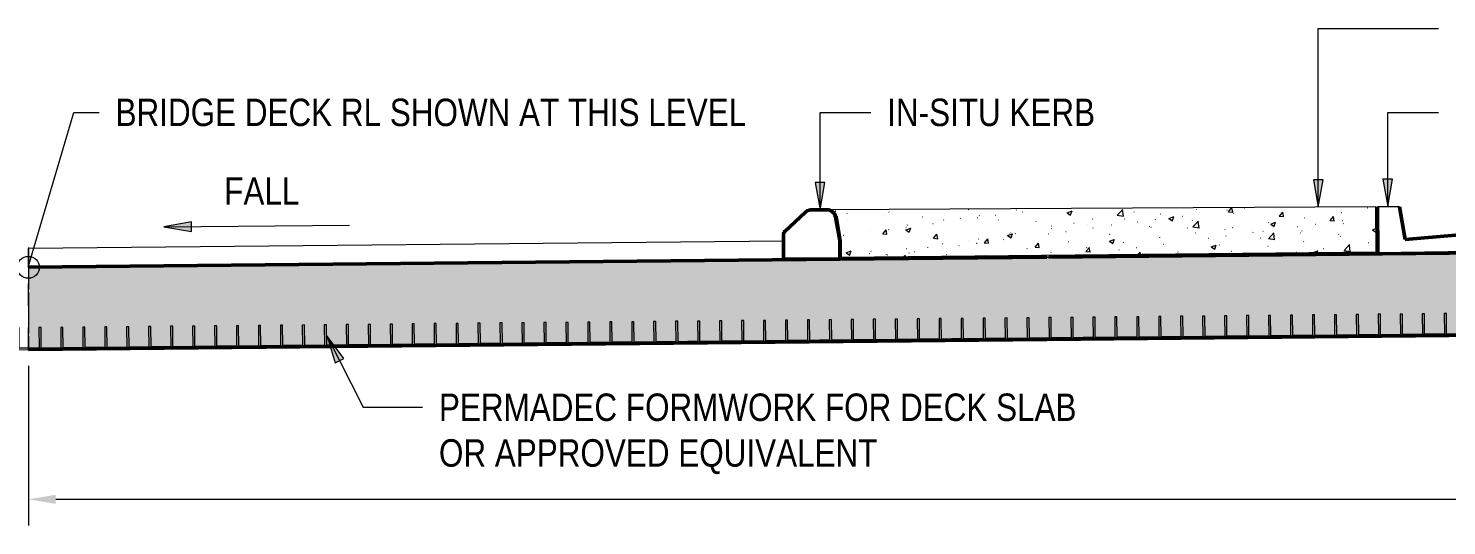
# Model space of a CAD drawing. Header units: metres. Extents: x 564 to 663, y 0 to 1694.
# Drawn here: x 625.22 to 631.68, y 18.18 to 20.44 of the extents above; entities that cross this region are included whole.
import ezdxf

# ---------------------------------------------------------------- set-up
doc = ezdxf.new("R2010")
doc.units = ezdxf.units.M
doc.linetypes.add('JacobsDash', pattern=[0.0045, 0.003, -0.0015])
doc.layers.get('Defpoints').update_dxf_attribs({"color": 41})
for name, color, linetype, lineweight in [('D-BDGE', 7, 'Continuous', 13), ('D-BDGE-FLOOR', 7, 'Continuous', 50), ('D-BDGE-FLOOR-HID', 7, 'JacobsDash', 18), ('D-BDGE-FLOOR-PAT', 7, 'Continuous', 50), ('D-BDGE-FRAMING', 7, 'Continuous', 50), ('D-BDGE-LINE', 7, 'Continuous', 9), ('D-ENHA-TEXT', 7, 'Continuous', 9), ('D-ENHA-TEXT-DIMS', 7, 'Continuous', 9)]:
    doc.layers.add(name, color=color, linetype=linetype, lineweight=lineweight)
doc.styles.add('Arial Narrow_4', font='ARIALN.TTF', dxfattribs={"height": 0.125})
doc.dimstyles.new('Dimension_Standard_O__mm__2', dxfattribs={"dimscale": 0.3048, "dimtxt": 0.127929, "dimasz": 0.410105, "dimexe": 0.393701, "dimexo": 0.246063, "dimgap": 0.246063, "dimtad": 1, "dimdec": 0, "dimlfac": 1000, "dimzin": 0, "dimdsep": 46, "dimtxsty": 'Arial Narrow_4', "dimsah": 1, "dimcen": 0.09, "dimaunit": 1, "dimadec": 4, "dimazin": 0, "dimtfac": 1, "dimtdec": 4, "dimtix": 1, "dimtmove": 0, "dimatfit": 3, "dimfxl": 1, "dimtvp": 1, "dimtfill": 1, "dimtolj": 1, "dimtzin": 0, "dimlwd": 18, "dimlwe": 18, "dimarcsym": 2})

# ---------------------------------------------------------------- blocks, each defined once
blk = doc.blocks.new('07_STR_DPS_PermadecPanel - 07_STR_DPS_PermadecPanel-V9-DRG-2871091 - SECTION 01')
at = {"layer": 'D-BDGE-FRAMING', "lineweight": 13}
for p, q in [((-1677.0408, 19.0716), (-1677.0508, 19.0715)), ((-1677.0508, 19.0715), (-1677.0498, 18.9785)), ((-1677.0398, 18.9786), (-1677.0408, 19.0716)), ((-1676.9408, 19.0726), (-1676.9508, 19.0725)), ((-1676.9508, 19.0725), (-1676.9499, 18.9795)), ((-1676.9399, 18.9796), (-1676.9408, 19.0726)), ((-1676.8408, 19.0736), (-1676.8508, 19.0735)), ((-1676.8508, 19.0735), (-1676.8499, 18.9805)), ((-1676.8399, 18.9806), (-1676.8408, 19.0736)), ((-1676.7408, 19.0746), (-1676.7508, 19.0745)), ((-1676.7508, 19.0745), (-1676.7499, 18.9815)), ((-1676.7399, 18.9816), (-1676.7408, 19.0746)), ((-1676.6408, 19.0756), (-1676.6508, 19.0755)), ((-1676.6508, 19.0755), (-1676.6499, 18.9825)), ((-1676.6399, 18.9826), (-1676.6408, 19.0756)), ((-1676.5408, 19.0766), (-1676.5508, 19.0765)), ((-1676.5508, 19.0765), (-1676.5499, 18.9835)), ((-1676.5399, 18.9836), (-1676.5408, 19.0766)), ((-1677.0498, 18.9785), (-1677.0948, 18.9781)), ((-1677.0948, 18.9721), (-1676.4948, 18.9781)), ((-1677.0948, 18.9781), (-1677.0948, 18.9721)), ((-1676.9499, 18.9795), (-1677.0398, 18.9786)), ((-1676.8499, 18.9805), (-1676.9399, 18.9796)), ((-1676.7499, 18.9815), (-1676.8399, 18.9806)), ((-1676.6499, 18.9825), (-1676.7399, 18.9816)), ((-1676.5499, 18.9835), (-1676.6399, 18.9826)), ((-1676.4949, 18.9841), (-1676.5399, 18.9836)), ((-1676.4948, 18.9781), (-1676.4949, 18.9841))]:
    blk.add_line(p, q, dxfattribs=at)
blk = doc.blocks.new('07_STR_DPS_PermadecPanel - 07_STR_DPS_PermadecPanel-5973127-DRG-2871091 - SECTION 01')
at = {"layer": 'D-BDGE-FRAMING', "lineweight": 13}
for p, q in [((-1675.8408, 19.0835), (-1675.8508, 19.0834)), ((-1675.8508, 19.0834), (-1675.8499, 18.9904)), ((-1675.8399, 18.9905), (-1675.8408, 19.0835)), ((-1675.7408, 19.0845), (-1675.7508, 19.0844)), ((-1675.7508, 19.0844), (-1675.7499, 18.9914)), ((-1675.7399, 18.9915), (-1675.7408, 19.0845)), ((-1675.6408, 19.0855), (-1675.6508, 19.0854)), ((-1675.6508, 19.0854), (-1675.6499, 18.9924)), ((-1675.6399, 18.9925), (-1675.6408, 19.0855)), ((-1675.5409, 19.0865), (-1675.5509, 19.0864)), ((-1675.5509, 19.0864), (-1675.5499, 18.9934)), ((-1675.5399, 18.9935), (-1675.5409, 19.0865)), ((-1675.4409, 19.0875), (-1675.4509, 19.0874)), ((-1675.4509, 19.0874), (-1675.4499, 18.9944)), ((-1675.4399, 18.9945), (-1675.4409, 19.0875)), ((-1675.3409, 19.0885), (-1675.3509, 19.0884)), ((-1675.3509, 19.0884), (-1675.3499, 18.9954)), ((-1675.3399, 18.9955), (-1675.3409, 19.0885)), ((-1675.8499, 18.9904), (-1675.8949, 18.9899)), ((-1675.8949, 18.9899), (-1675.8948, 18.9839)), ((-1675.8948, 18.9839), (-1675.2949, 18.9899)), ((-1675.7499, 18.9914), (-1675.8399, 18.9905)), ((-1675.6499, 18.9924), (-1675.7399, 18.9915)), ((-1675.5499, 18.9934), (-1675.6399, 18.9925)), ((-1675.4499, 18.9944), (-1675.5399, 18.9935)), ((-1675.3499, 18.9954), (-1675.4399, 18.9945)), ((-1675.2949, 18.9959), (-1675.3399, 18.9955)), ((-1675.2949, 18.9899), (-1675.2949, 18.9959))]:
    blk.add_line(p, q, dxfattribs=at)
blk = doc.blocks.new('07_STR_DPS_PermadecPanel - 07_STR_DPS_PermadecPanel-V10-DRG-2871091 - SECTION 01')
at = {"layer": 'D-BDGE-FRAMING', "lineweight": 13}
for p, q in [((-1675.2409, 19.0895), (-1675.2509, 19.0894)), ((-1675.2509, 19.0894), (-1675.2499, 18.9964)), ((-1675.2399, 18.9965), (-1675.2409, 19.0895)), ((-1675.1409, 19.0905), (-1675.1509, 19.0904)), ((-1675.1509, 19.0904), (-1675.1499, 18.9974)), ((-1675.1399, 18.9975), (-1675.1409, 19.0905)), ((-1675.0409, 19.0915), (-1675.0509, 19.0914)), ((-1675.0509, 19.0914), (-1675.0499, 18.9984)), ((-1675.04, 18.9985), (-1675.0409, 19.0915)), ((-1674.9409, 19.0925), (-1674.9509, 19.0924)), ((-1674.9509, 19.0924), (-1674.95, 18.9994)), ((-1674.94, 18.9995), (-1674.9409, 19.0925)), ((-1674.8409, 19.0935), (-1674.8509, 19.0934)), ((-1674.8509, 19.0934), (-1674.85, 19.0004)), ((-1674.84, 19.0005), (-1674.8409, 19.0935)), ((-1674.7409, 19.0945), (-1674.7509, 19.0944)), ((-1674.7509, 19.0944), (-1674.75, 19.0014)), ((-1674.74, 19.0015), (-1674.7409, 19.0945)), ((-1675.2499, 18.9964), (-1675.2949, 18.996)), ((-1675.2949, 18.99), (-1674.6949, 18.996)), ((-1675.2949, 18.996), (-1675.2949, 18.99)), ((-1675.1499, 18.9974), (-1675.2399, 18.9965)), ((-1675.0499, 18.9984), (-1675.1399, 18.9975)), ((-1674.95, 18.9994), (-1675.04, 18.9985)), ((-1674.85, 19.0004), (-1674.94, 18.9995)), ((-1674.75, 19.0014), (-1674.84, 19.0005)), ((-1674.695, 19.002), (-1674.74, 19.0015)), ((-1674.6949, 18.996), (-1674.695, 19.002))]:
    blk.add_line(p, q, dxfattribs=at)
blk = doc.blocks.new('07_STR_DPS_PermadecPanel - 07_STR_DPS_PermadecPanel-5973128-DRG-2871091 - SECTION 01')
at = {"layer": 'D-BDGE-FRAMING', "lineweight": 13}
for p, q in [((-1674.6409, 19.0957), (-1674.6509, 19.0956)), ((-1674.6509, 19.0956), (-1674.65, 19.0026)), ((-1674.64, 19.0027), (-1674.6409, 19.0957)), ((-1674.5409, 19.0967), (-1674.5509, 19.0966)), ((-1674.5509, 19.0966), (-1674.55, 19.0036)), ((-1674.54, 19.0037), (-1674.5409, 19.0967)), ((-1674.4409, 19.0977), (-1674.4509, 19.0976)), ((-1674.4509, 19.0976), (-1674.45, 19.0046)), ((-1674.44, 19.0047), (-1674.4409, 19.0977)), ((-1674.3409, 19.0987), (-1674.3509, 19.0986)), ((-1674.3509, 19.0986), (-1674.35, 19.0056)), ((-1674.34, 19.0057), (-1674.3409, 19.0987)), ((-1674.2409, 19.0997), (-1674.2509, 19.0996)), ((-1674.2509, 19.0996), (-1674.25, 19.0066)), ((-1674.24, 19.0067), (-1674.2409, 19.0997)), ((-1674.1409, 19.1007), (-1674.1509, 19.1006)), ((-1674.1509, 19.1006), (-1674.15, 19.0076)), ((-1674.14, 19.0077), (-1674.1409, 19.1007)), ((-1674.65, 19.0026), (-1674.695, 19.0022)), ((-1674.695, 19.0022), (-1674.6949, 18.9962)), ((-1674.6949, 18.9962), (-1674.0949, 19.0021)), ((-1674.55, 19.0036), (-1674.64, 19.0027)), ((-1674.45, 19.0046), (-1674.54, 19.0037)), ((-1674.35, 19.0056), (-1674.44, 19.0047)), ((-1674.25, 19.0066), (-1674.34, 19.0057)), ((-1674.15, 19.0076), (-1674.24, 19.0067)), ((-1674.095, 19.0081), (-1674.14, 19.0077)), ((-1674.0949, 19.0021), (-1674.095, 19.0081))]:
    blk.add_line(p, q, dxfattribs=at)
blk = doc.blocks.new('07_STR_DPS_PermadecPanel - 07_STR_DPS_PermadecPanel-V11-DRG-2871091 - SECTION 01')
at = {"layer": 'D-BDGE-FRAMING', "lineweight": 13}
for p, q in [((-1674.0409, 19.1015), (-1674.0509, 19.1014)), ((-1674.0509, 19.1014), (-1674.05, 19.0084)), ((-1674.04, 19.0085), (-1674.0409, 19.1015)), ((-1673.9409, 19.1025), (-1673.9509, 19.1024)), ((-1673.9509, 19.1024), (-1673.95, 19.0094)), ((-1673.94, 19.0095), (-1673.9409, 19.1025)), ((-1673.8409, 19.1035), (-1673.8509, 19.1034)), ((-1673.8509, 19.1034), (-1673.85, 19.0104)), ((-1673.84, 19.0105), (-1673.8409, 19.1035)), ((-1673.7409, 19.1045), (-1673.7509, 19.1044)), ((-1673.7509, 19.1044), (-1673.75, 19.0114)), ((-1673.74, 19.0115), (-1673.7409, 19.1045)), ((-1673.6409, 19.1055), (-1673.6509, 19.1054)), ((-1673.6509, 19.1054), (-1673.65, 19.0124)), ((-1673.64, 19.0125), (-1673.6409, 19.1055)), ((-1673.541, 19.1065), (-1673.551, 19.1064)), ((-1673.551, 19.1064), (-1673.55, 19.0134)), ((-1673.54, 19.0135), (-1673.541, 19.1065)), ((-1674.05, 19.0084), (-1674.095, 19.0079)), ((-1674.095, 19.0079), (-1674.0949, 19.0019)), ((-1674.0949, 19.0019), (-1673.495, 19.0079)), ((-1673.95, 19.0094), (-1674.04, 19.0085)), ((-1673.85, 19.0104), (-1673.94, 19.0095)), ((-1673.75, 19.0114), (-1673.84, 19.0105)), ((-1673.65, 19.0124), (-1673.74, 19.0115)), ((-1673.55, 19.0134), (-1673.64, 19.0125)), ((-1673.495, 19.0139), (-1673.54, 19.0135)), ((-1673.495, 19.0079), (-1673.495, 19.0139))]:
    blk.add_line(p, q, dxfattribs=at)
blk = doc.blocks.new('07_STR_DPS_PermadecPanel - 07_STR_DPS_PermadecPanel-5973129-DRG-2871091 - SECTION 01')
at = {"layer": 'D-BDGE-FRAMING', "lineweight": 13}
for p, q in [((-1673.441, 19.1075), (-1673.451, 19.1074)), ((-1673.451, 19.1074), (-1673.45, 19.0144)), ((-1673.44, 19.0145), (-1673.441, 19.1075)), ((-1673.341, 19.1085), (-1673.351, 19.1084)), ((-1673.351, 19.1084), (-1673.35, 19.0154)), ((-1673.34, 19.0155), (-1673.341, 19.1085)), ((-1673.241, 19.1095), (-1673.251, 19.1094)), ((-1673.251, 19.1094), (-1673.25, 19.0164)), ((-1673.24, 19.0165), (-1673.241, 19.1095)), ((-1673.141, 19.1105), (-1673.151, 19.1104)), ((-1673.151, 19.1104), (-1673.15, 19.0174)), ((-1673.14, 19.0175), (-1673.141, 19.1105)), ((-1673.041, 19.1115), (-1673.051, 19.1114)), ((-1673.051, 19.1114), (-1673.05, 19.0184)), ((-1673.0401, 19.0185), (-1673.041, 19.1115)), ((-1672.941, 19.1124), (-1672.951, 19.1123)), ((-1672.951, 19.1123), (-1672.9501, 19.0194)), ((-1672.9401, 19.0194), (-1672.941, 19.1124)), ((-1673.45, 19.0144), (-1673.495, 19.0139)), ((-1673.495, 19.0079), (-1672.895, 19.0139)), ((-1673.495, 19.0139), (-1673.495, 19.0079)), ((-1673.35, 19.0154), (-1673.44, 19.0145)), ((-1673.25, 19.0164), (-1673.34, 19.0155)), ((-1673.15, 19.0174), (-1673.24, 19.0165)), ((-1673.05, 19.0184), (-1673.14, 19.0175)), ((-1672.9501, 19.0194), (-1673.0401, 19.0185)), ((-1672.8951, 19.0199), (-1672.9401, 19.0194)), ((-1672.895, 19.0139), (-1672.8951, 19.0199))]:
    blk.add_line(p, q, dxfattribs=at)
blk = doc.blocks.new('07_STR_DPS_PermadecPanel - 07_STR_DPS_PermadecPanel-V12-DRG-2871091 - SECTION 01')
at = {"layer": 'D-BDGE-FRAMING', "lineweight": 13}
for p, q in [((-1672.341, 19.1185), (-1672.351, 19.1184)), ((-1672.351, 19.1184), (-1672.3501, 19.0255)), ((-1672.3401, 19.0256), (-1672.341, 19.1185)), ((-1672.841, 19.1136), (-1672.851, 19.1135)), ((-1672.851, 19.1135), (-1672.8501, 19.0205)), ((-1672.8401, 19.0206), (-1672.841, 19.1136)), ((-1672.741, 19.1146), (-1672.751, 19.1145)), ((-1672.751, 19.1145), (-1672.7501, 19.0215)), ((-1672.7401, 19.0216), (-1672.741, 19.1146)), ((-1672.641, 19.1156), (-1672.651, 19.1155)), ((-1672.651, 19.1155), (-1672.6501, 19.0225)), ((-1672.6401, 19.0226), (-1672.641, 19.1156)), ((-1672.541, 19.1166), (-1672.551, 19.1165)), ((-1672.551, 19.1165), (-1672.5501, 19.0235)), ((-1672.5401, 19.0236), (-1672.541, 19.1166)), ((-1672.441, 19.1176), (-1672.451, 19.1175)), ((-1672.451, 19.1175), (-1672.4501, 19.0245)), ((-1672.4401, 19.0246), (-1672.441, 19.1176)), ((-1672.8501, 19.0205), (-1672.8951, 19.02)), ((-1672.8951, 19.02), (-1672.895, 19.014)), ((-1672.895, 19.014), (-1672.295, 19.02)), ((-1672.7501, 19.0215), (-1672.8401, 19.0206)), ((-1672.6501, 19.0225), (-1672.7401, 19.0216)), ((-1672.5501, 19.0235), (-1672.6401, 19.0226)), ((-1672.4501, 19.0245), (-1672.5401, 19.0236)), ((-1672.3501, 19.0255), (-1672.4401, 19.0246)), ((-1672.2951, 19.026), (-1672.3401, 19.0256)), ((-1672.295, 19.02), (-1672.2951, 19.026))]:
    blk.add_line(p, q, dxfattribs=at)
blk = doc.blocks.new('07_STR_DPS_PermadecPanel - 07_STR_DPS_PermadecPanel-V13-DRG-2871091 - SECTION 01')
at = {"layer": 'D-BDGE-FRAMING', "lineweight": 13}
for p, q in [((-1672.241, 19.1194), (-1672.251, 19.1193)), ((-1672.251, 19.1193), (-1672.2501, 19.0263)), ((-1672.2401, 19.0264), (-1672.241, 19.1194)), ((-1672.141, 19.1204), (-1672.151, 19.1203)), ((-1672.151, 19.1203), (-1672.1501, 19.0273)), ((-1672.1401, 19.0274), (-1672.141, 19.1204)), ((-1672.041, 19.1214), (-1672.051, 19.1213)), ((-1672.051, 19.1213), (-1672.0501, 19.0283)), ((-1672.0401, 19.0284), (-1672.041, 19.1214)), ((-1671.941, 19.1224), (-1671.951, 19.1223)), ((-1671.951, 19.1223), (-1671.9501, 19.0293)), ((-1671.9401, 19.0294), (-1671.941, 19.1224)), ((-1671.841, 19.1234), (-1671.851, 19.1233)), ((-1671.851, 19.1233), (-1671.8501, 19.0303)), ((-1671.8401, 19.0304), (-1671.841, 19.1234)), ((-1671.741, 19.1244), (-1671.751, 19.1243)), ((-1671.751, 19.1243), (-1671.7501, 19.0313)), ((-1671.7401, 19.0314), (-1671.741, 19.1244)), ((-1672.2501, 19.0263), (-1672.2951, 19.0259)), ((-1672.2951, 19.0259), (-1672.295, 19.0199)), ((-1672.295, 19.0199), (-1671.6951, 19.0259)), ((-1672.1501, 19.0273), (-1672.2401, 19.0264)), ((-1672.0501, 19.0283), (-1672.1401, 19.0274)), ((-1671.9501, 19.0293), (-1672.0401, 19.0284)), ((-1671.8501, 19.0303), (-1671.9401, 19.0294)), ((-1671.7501, 19.0313), (-1671.8401, 19.0304)), ((-1671.6951, 19.0319), (-1671.7401, 19.0314)), ((-1671.6951, 19.0259), (-1671.6951, 19.0319))]:
    blk.add_line(p, q, dxfattribs=at)
blk = doc.blocks.new('07_STR_DPS_PermadecPanel - 07_STR_DPS_PermadecPanel-V14-DRG-2871091 - SECTION 01')
at = {"layer": 'D-BDGE-FRAMING', "lineweight": 13}
for p, q in [((-1671.641, 19.1253), (-1671.651, 19.1252)), ((-1671.651, 19.1252), (-1671.6501, 19.0322)), ((-1671.6401, 19.0323), (-1671.641, 19.1253)), ((-1671.5411, 19.1263), (-1671.5511, 19.1262)), ((-1671.5511, 19.1262), (-1671.5501, 19.0332)), ((-1671.5401, 19.0333), (-1671.5411, 19.1263)), ((-1671.4411, 19.1273), (-1671.4511, 19.1272)), ((-1671.4511, 19.1272), (-1671.4501, 19.0342)), ((-1671.4401, 19.0343), (-1671.4411, 19.1273)), ((-1671.3411, 19.1283), (-1671.3511, 19.1282)), ((-1671.3511, 19.1282), (-1671.3501, 19.0352)), ((-1671.3401, 19.0353), (-1671.3411, 19.1283)), ((-1671.2411, 19.1293), (-1671.2511, 19.1292)), ((-1671.2511, 19.1292), (-1671.2501, 19.0362)), ((-1671.2401, 19.0363), (-1671.2411, 19.1293)), ((-1671.1411, 19.1303), (-1671.1511, 19.1302)), ((-1671.1511, 19.1302), (-1671.1501, 19.0372)), ((-1671.1401, 19.0373), (-1671.1411, 19.1303)), ((-1671.6501, 19.0322), (-1671.6951, 19.0318)), ((-1671.6951, 19.0258), (-1671.0951, 19.0318)), ((-1671.6951, 19.0318), (-1671.6951, 19.0258)), ((-1671.5501, 19.0332), (-1671.6401, 19.0323)), ((-1671.4501, 19.0342), (-1671.5401, 19.0333)), ((-1671.3501, 19.0352), (-1671.4401, 19.0343)), ((-1671.2501, 19.0362), (-1671.3401, 19.0353)), ((-1671.1501, 19.0372), (-1671.2401, 19.0363)), ((-1671.0951, 19.0378), (-1671.1401, 19.0373)), ((-1671.0951, 19.0318), (-1671.0951, 19.0378))]:
    blk.add_line(p, q, dxfattribs=at)
blk = doc.blocks.new('07_STR_DPS_PermadecPanel - 07_STR_DPS_PermadecPanel-V15-DRG-2871091 - SECTION 01')
at = {"layer": 'D-BDGE-FRAMING', "lineweight": 13}
for p, q in [((-1671.0411, 19.1313), (-1671.0511, 19.1312)), ((-1671.0511, 19.1312), (-1671.0501, 19.0382)), ((-1671.0401, 19.0383), (-1671.0411, 19.1313)), ((-1670.9411, 19.1323), (-1670.9511, 19.1322)), ((-1670.9511, 19.1322), (-1670.9502, 19.0392)), ((-1670.9402, 19.0393), (-1670.9411, 19.1323)), ((-1670.8411, 19.1333), (-1670.8511, 19.1332)), ((-1670.8511, 19.1332), (-1670.8502, 19.0402)), ((-1670.8402, 19.0403), (-1670.8411, 19.1333)), ((-1670.7411, 19.1343), (-1670.7511, 19.1342)), ((-1670.7511, 19.1342), (-1670.7502, 19.0412)), ((-1670.7402, 19.0413), (-1670.7411, 19.1343)), ((-1670.6411, 19.1353), (-1670.6511, 19.1352)), ((-1670.6511, 19.1352), (-1670.6502, 19.0422)), ((-1670.6402, 19.0423), (-1670.6411, 19.1353)), ((-1670.5411, 19.1363), (-1670.5511, 19.1362)), ((-1670.5511, 19.1362), (-1670.5502, 19.0432)), ((-1670.5402, 19.0433), (-1670.5411, 19.1363)), ((-1671.0501, 19.0382), (-1671.0951, 19.0378)), ((-1671.0951, 19.0318), (-1670.4951, 19.0378)), ((-1671.0951, 19.0378), (-1671.0951, 19.0318)), ((-1670.9502, 19.0392), (-1671.0401, 19.0383)), ((-1670.8502, 19.0402), (-1670.9402, 19.0393)), ((-1670.7502, 19.0412), (-1670.8402, 19.0403)), ((-1670.6502, 19.0422), (-1670.7402, 19.0413)), ((-1670.5502, 19.0432), (-1670.6402, 19.0423)), ((-1670.4952, 19.0438), (-1670.5402, 19.0433)), ((-1670.4951, 19.0378), (-1670.4952, 19.0438))]:
    blk.add_line(p, q, dxfattribs=at)
blk = doc.blocks.new('07_STR_DPS_PermadecPanel - 07_STR_DPS_PermadecPanel-V16-DRG-2871091 - SECTION 01')
at = {"layer": 'D-BDGE-FRAMING', "lineweight": 13}
for p, q in [((-1670.4411, 19.1374), (-1670.4511, 19.1373)), ((-1670.4511, 19.1373), (-1670.4502, 19.0443)), ((-1670.4402, 19.0444), (-1670.4411, 19.1374)), ((-1670.3411, 19.1384), (-1670.3511, 19.1383)), ((-1670.3511, 19.1383), (-1670.3502, 19.0453)), ((-1670.3402, 19.0454), (-1670.3411, 19.1384)), ((-1670.2411, 19.1394), (-1670.2511, 19.1393)), ((-1670.2511, 19.1393), (-1670.2502, 19.0463)), ((-1670.2402, 19.0464), (-1670.2411, 19.1394)), ((-1670.1411, 19.1404), (-1670.1511, 19.1403)), ((-1670.1511, 19.1403), (-1670.1502, 19.0473)), ((-1670.1402, 19.0474), (-1670.1411, 19.1404)), ((-1670.0411, 19.1414), (-1670.0511, 19.1413)), ((-1670.0511, 19.1413), (-1670.0502, 19.0483)), ((-1670.0402, 19.0484), (-1670.0411, 19.1414)), ((-1669.9411, 19.1424), (-1669.9511, 19.1423)), ((-1669.9511, 19.1423), (-1669.9502, 19.0493)), ((-1669.9402, 19.0494), (-1669.9411, 19.1424)), ((-1670.4502, 19.0443), (-1670.4952, 19.0439)), ((-1670.4952, 19.0439), (-1670.4951, 19.0379)), ((-1670.4951, 19.0379), (-1669.8951, 19.0439)), ((-1670.3502, 19.0453), (-1670.4402, 19.0444)), ((-1670.2502, 19.0463), (-1670.3402, 19.0454)), ((-1670.1502, 19.0473), (-1670.2402, 19.0464)), ((-1670.0502, 19.0483), (-1670.1402, 19.0474)), ((-1669.9502, 19.0493), (-1670.0402, 19.0484)), ((-1669.8952, 19.0499), (-1669.9402, 19.0494)), ((-1669.8951, 19.0439), (-1669.8952, 19.0499))]:
    blk.add_line(p, q, dxfattribs=at)
blk = doc.blocks.new('07_STR_DPS_PermadecPanel - 07_STR_DPS_PermadecPanel-7169531-DRG-2871091 - SECTION 01')
at = {"layer": 'D-BDGE-FRAMING', "lineweight": 13}
for p, q in [((-1676.4408, 19.0775), (-1676.4508, 19.0774)), ((-1676.4508, 19.0774), (-1676.4499, 18.9845)), ((-1676.4399, 18.9846), (-1676.4408, 19.0775)), ((-1676.3408, 19.0785), (-1676.3508, 19.0784)), ((-1676.3508, 19.0784), (-1676.3499, 18.9854)), ((-1676.3399, 18.9855), (-1676.3408, 19.0785)), ((-1676.2408, 19.0795), (-1676.2508, 19.0794)), ((-1676.2508, 19.0794), (-1676.2499, 18.9864)), ((-1676.2399, 18.9865), (-1676.2408, 19.0795)), ((-1676.1408, 19.0805), (-1676.1508, 19.0804)), ((-1676.1508, 19.0804), (-1676.1499, 18.9874)), ((-1676.1399, 18.9875), (-1676.1408, 19.0805)), ((-1676.0408, 19.0815), (-1676.0508, 19.0814)), ((-1676.0508, 19.0814), (-1676.0499, 18.9884)), ((-1676.0399, 18.9885), (-1676.0408, 19.0815)), ((-1675.9408, 19.0825), (-1675.9508, 19.0824)), ((-1675.9508, 19.0824), (-1675.9499, 18.9894)), ((-1675.9399, 18.9895), (-1675.9408, 19.0825)), ((-1675.9499, 18.9894), (-1676.0399, 18.9885)), ((-1675.8949, 18.99), (-1675.9399, 18.9895)), ((-1675.8948, 18.984), (-1675.8949, 18.99)), ((-1676.4499, 18.9845), (-1676.4949, 18.984)), ((-1676.4949, 18.984), (-1676.4948, 18.978)), ((-1676.4948, 18.978), (-1675.8948, 18.984)), ((-1676.3499, 18.9854), (-1676.4399, 18.9846)), ((-1676.2499, 18.9864), (-1676.3399, 18.9855)), ((-1676.1499, 18.9874), (-1676.2399, 18.9865)), ((-1676.0499, 18.9884), (-1676.1399, 18.9875))]:
    blk.add_line(p, q, dxfattribs=at)
blk = doc.blocks.new('Median Kerb - Median Kerb-6104980-DRG-2871091 - SECTION 01')
at = {"layer": 'D-BDGE-FLOOR'}
for p, q in [((-1670.3547, 19.6282), (-1670.3538, 19.414)), ((-1670.3547, 19.6282), (-1670.3543, 19.6282)), ((-1670.2288, 19.4788), (-1670.2546, 19.6287)), ((-1670.2542, 19.6287), (-1670.2546, 19.6287)), ((-1670.2542, 19.6287), (-1670.2284, 19.4788)), ((-1669.9285, 19.5052), (-1670.2288, 19.4788)), ((-1670.3538, 19.414), (-1669.9281, 19.4202)), ((-1669.9277, 19.4202), (-1669.9281, 19.4202))]:
    blk.add_line(p, q, dxfattribs=at)
at = {"layer": 'D-BDGE-FLOOR-HID'}
for p, q in [((-1670.2546, 19.6287), (-1670.3547, 19.6282)), ((-1670.2545, 19.6287), (-1670.2542, 19.6287)), ((-1669.9285, 19.5052), (-1669.9281, 19.5052)), ((-1669.9281, 19.4202), (-1669.9285, 19.5052)), ((-1669.9281, 19.5052), (-1669.9277, 19.4202)), ((-1669.9277, 19.4202), (-1669.9281, 19.4202))]:
    blk.add_line(p, q, dxfattribs=at)
blk = doc.blocks.new('DIMBLOCK6-DRG-2871091 - SECTION 01')
at = {"layer": 'D-ENHA-TEXT-DIMS', "color": 0, "lineweight": 18, "transparency": 16777216}
for p, q in [((625.2226, 18.9029), (625.2226, 18.175)), ((647.6127, 18.572), (647.6127, 18.175)), ((625.3476, 18.295), (647.4877, 18.295))]:
    blk.add_line(p, q, dxfattribs=at)
at = {"layer": 'D-ENHA-TEXT-DIMS', "color": 0, "transparency": 16777216}
for points in [[(625.3476, 18.3159), (625.3476, 18.2742), (625.2226, 18.295)], [(647.4877, 18.3159), (647.4877, 18.2742), (647.6127, 18.295)]]:
    blk.add_solid(points, dxfattribs=at)
at = {"layer": 'Defpoints', "color": 0, "transparency": 16777216}
for p in [(625.2226, 18.9779), (647.6127, 18.647), (647.6127, 18.295)]:
    blk.add_point(p, dxfattribs=at)
at = {"layer": 'D-ENHA-TEXT-DIMS', "color": 0, "lineweight": 18, "transparency": 16777216, "insert": (636.4176, 18.4347), "char_height": 0.125, "width": 2.402626, "attachment_point": 5, "style": 'Arial Narrow_4', "bg_fill": 3, "box_fill_scale": 1.1, "bg_fill_color": 256, "bg_fill_true_color": 13158600, "bg_fill_transparency": 0}
blk.add_mtext('\\A1;CONSTRUCTION IN STAGE B', dxfattribs=at)

msp = doc.modelspace()

# ---------------------------------------------------------------- hatches: boundary and pattern name
at = {"layer": 'D-BDGE-FLOOR-PAT', "true_color": 0xc0c0c0}
h = msp.add_hatch(color=9, dxfattribs=at)
h.paths.add_polyline_path([(647.6127, 18.9625), (647.6127, 19.3375), (647.6005, 19.3376), (647.6005, 19.3166), (647.2193, 19.3166), (647.2193, 19.3415), (635.6827, 19.457), (625.2226, 19.3529), (625.2226, 18.9779), (635.6827, 19.082), (647.5689, 18.963)])
h.paths.add_polyline_path([(646.9126, 19.1213), (646.8957, 19.1241), (646.8836, 19.1291), (646.8715, 19.1383), (646.8615, 19.1523), (646.8564, 19.165), (646.8546, 19.18), (646.8574, 19.1964), (646.8628, 19.2089), (646.8715, 19.2203), (646.8836, 19.2295), (646.8975, 19.2353), (646.9136, 19.2372), (646.9276, 19.2353), (646.9416, 19.2295), (646.9539, 19.2199), (646.9628, 19.2083), (646.9686, 19.1943), (646.9703, 19.1771), (646.9678, 19.1624), (646.9623, 19.1497), (646.952, 19.1371), (646.9416, 19.1291), (646.9276, 19.1233), (646.9186, 19.1221)])
h.paths.add_polyline_path([(646.7476, 19.123), (646.731, 19.1256), (646.7186, 19.1308), (646.7065, 19.14), (646.6965, 19.1541), (646.6914, 19.1666), (646.6896, 19.1816), (646.6924, 19.1981), (646.6977, 19.2105), (646.7065, 19.222), (646.7186, 19.2312), (646.7325, 19.237), (646.7496, 19.2387), (646.7626, 19.237), (646.7766, 19.2312), (646.7886, 19.222), (646.7982, 19.2089), (646.8038, 19.1942), (646.8054, 19.18), (646.803, 19.1645), (646.7978, 19.152), (646.7886, 19.14), (646.7766, 19.1308), (646.7626, 19.125), (646.7534, 19.1238)])
h.paths.add_polyline_path([(646.2526, 19.1255), (646.2367, 19.1278), (646.2236, 19.1333), (646.2115, 19.1425), (646.2016, 19.1563), (646.1962, 19.1706), (646.1948, 19.1857), (646.1974, 19.2006), (646.2023, 19.2125), (646.2115, 19.2245), (646.2236, 19.2337), (646.2375, 19.2395), (646.2526, 19.2415), (646.2684, 19.2392), (646.2816, 19.2337), (646.2936, 19.2245), (646.3028, 19.2125), (646.3086, 19.1985), (646.3105, 19.1831), (646.3078, 19.1666), (646.3023, 19.1539), (646.2936, 19.1425), (646.2816, 19.1333), (646.2676, 19.1275), (646.2536, 19.1256)])
h.paths.add_polyline_path([(646.5826, 19.1255), (646.5667, 19.1278), (646.5536, 19.1333), (646.5415, 19.1425), (646.5316, 19.1563), (646.5262, 19.1706), (646.5248, 19.1857), (646.5274, 19.2006), (646.5323, 19.2125), (646.5415, 19.2245), (646.5536, 19.2337), (646.5675, 19.2395), (646.5826, 19.2415), (646.5995, 19.2387), (646.6116, 19.2337), (646.6236, 19.2245), (646.6336, 19.2105), (646.6387, 19.1978), (646.6405, 19.1831), (646.6378, 19.1666), (646.6323, 19.1539), (646.6236, 19.1425), (646.6116, 19.1333), (646.5976, 19.1275), (646.5836, 19.1256)])
h.paths.add_polyline_path([(646.4176, 19.1268), (646.4025, 19.1287), (646.3882, 19.1348), (646.3765, 19.1437), (646.3666, 19.1576), (646.3615, 19.1697), (646.3596, 19.1849), (646.3624, 19.2018), (646.3673, 19.2138), (646.3765, 19.2258), (646.3903, 19.2357), (646.4025, 19.2408), (646.4176, 19.2428), (646.4337, 19.2403), (646.4466, 19.235), (646.4586, 19.2258), (646.4685, 19.212), (646.4736, 19.1993), (646.4755, 19.1847), (646.4729, 19.1681), (646.4665, 19.1541), (646.4586, 19.1437), (646.4466, 19.1345), (646.4326, 19.1287), (646.4207, 19.1272)])
h.paths.add_polyline_path([(646.0876, 19.1268), (646.0725, 19.1287), (646.0586, 19.1345), (646.0465, 19.1437), (646.0373, 19.1558), (646.0313, 19.1717), (646.0296, 19.1848), (646.032, 19.2009), (646.0381, 19.2147), (646.0465, 19.2258), (646.0603, 19.2357), (646.0725, 19.2408), (646.0876, 19.2428), (646.1026, 19.2408), (646.1166, 19.235), (646.1286, 19.2258), (646.1385, 19.212), (646.1436, 19.1993), (646.1455, 19.1847), (646.1429, 19.1681), (646.1365, 19.1541), (646.1286, 19.1437), (646.1166, 19.1345), (646.1026, 19.1287), (646.0877, 19.1268)])
at = {"layer": 'D-BDGE-LINE'}
h = msp.add_hatch(dxfattribs=at)
h.set_pattern_fill('FP_3', color=256, style=0, pattern_type=2)
h.set_pattern_definition([(50, (629.79198, 17.058), (0.231372, -0.020238), [0.02419, -0.26613]), (355, (629.79198, 17.058), (-0.044762, 0.242645), [0.01935, -0.2129]), (100.451, (629.81098, 17.056), (0.186614, 0.2224), [0.02056, -0.22617]), (46.184, (629.79198, 17.123), (0.344272, -0.05339), [0.03629, -0.39919]), (96.636, (629.81998, 17.118), (0.301496, 0.314237), [0.03084, -0.33926]), (351.184, (629.79198, 17.123), (0.3015, 0.314234), [0.02903, -0.31935]), (21, (629.82398, 17.106), (0.192551, -0.129872), [0.02419, -0.26613]), (326, (629.82398, 17.106), (0.078486, 0.233923), [0.01935, -0.2129]), (71.451, (629.83998, 17.096), (0.271038, 0.104044), [0.02056, -0.22617]), (37.5, (629.79198, 17.058), (0.0039173, 0.1073856), [0.00168, -0.20865, 0.00168, -0.21445, -0.21371]), (37.5, (629.79198, 17.058), (0.0039173, 0.1073856), [-0.42645, 0.00168, -0.21203]), (7.5, (629.79198, 17.058), (0.08486, 0.127225), [0.00168, -0.12155, 0.00168, -0.20381, -0.08145]), (7.5, (629.79198, 17.058), (0.08486, 0.127225), [-0.32871, 0.00168, -0.07978]), (327.5, (629.71998, 17.058), (0.1722007, -0.0072723), [0.00168, -0.07897, 0.00168, -0.24994, -0.33387]), (327.5, (629.71998, 17.058), (0.1722007, -0.0072723), [-0.33226, 0.00168, -0.33219]), (317.5, (629.68698, 17.058), (0.1881195, 0.032292), [0.00168, -0.10316, 0.00168, -0.16542, -0.2371]), (317.5, (629.68698, 17.058), (0.1881195, 0.032292), [-0.27193, 0.00168, -0.23542])])
h.paths.add_polyline_path([(628.9242, 19.3984), (631.3597, 19.4225), (631.3583, 19.6284), (628.8737, 19.6145), (628.8844, 19.6109), (628.8915, 19.6064), (628.8981, 19.5994), (628.9023, 19.5925), (628.9058, 19.5794), (628.9242, 19.4721), (628.9242, 19.3991)])
at = {"layer": 'D-ENHA-TEXT'}
for points in [[(628.8281, 19.6143), (628.8501, 19.7393), (628.8061, 19.7393)], [(631.0966, 19.6267), (631.1186, 19.7517), (631.0745, 19.7517)], [(631.4131, 19.6288), (631.4351, 19.7538), (631.3911, 19.7538)], [(625.8401, 19.5367), (625.9653, 19.5158), (625.9649, 19.5599)], [(626.5828, 19.0379), (626.6197, 18.9165), (626.659, 18.9364)]]:
    msp.add_hatch(color=256, dxfattribs=at).paths.add_polyline_path(points)

# ---------------------------------------------------------------- linework, layer by layer
at = {"layer": 'D-BDGE', "lineweight": 18}
for p, q in [((631.3583, 19.6284), (628.8643, 19.6149)), ((628.9051, 19.5835), (628.9242, 19.4752)), ((631.3597, 19.4225), (631.3583, 19.6284)), ((628.9242, 19.4752), (628.9242, 19.3984)), ((628.9242, 19.3984), (631.3597, 19.4225))]:
    msp.add_line(p, q, dxfattribs=at)
at = {"layer": 'D-BDGE', "linetype": 'JacobsDash', "lineweight": 9}
msp.add_line((625.2226, 19.4379), (625.2226, 18.9779), dxfattribs=at)
at = {"layer": 'D-BDGE', "lineweight": 9}
msp.add_line((625.2226, 18.9779), (635.6735, 19.0819), dxfattribs=at)
at = {"layer": 'D-BDGE', "lineweight": 18}
msp.add_arc((628.8676, 19.5769), 0.0381, 10, 94.95008, dxfattribs=at)
at = {"layer": 'D-BDGE-FLOOR'}
for p, q in [((628.7616, 19.6038), (628.6675, 19.5155)), ((628.7828, 19.6141), (628.7877, 19.6146)), ((628.7882, 19.6146), (628.7875, 19.6146)), ((628.8586, 19.6147), (628.7891, 19.6147)), ((628.8588, 19.6147), (628.8593, 19.6147)), ((628.9173, 19.4747), (628.8981, 19.5817)), ((628.8989, 19.5818), (628.9181, 19.4747)), ((628.6612, 19.501), (628.6612, 19.3896)), ((628.9173, 19.3897), (628.9173, 19.4747)), ((635.6827, 19.457), (629.8694, 19.3992)), ((628.9173, 19.3897), (625.2226, 19.3529)), ((628.6612, 19.3896), (628.9173, 19.3897)), ((629.8604, 19.3991), (628.9173, 19.3897)), ((629.8604, 19.0241), (635.6827, 19.082)), ((625.2226, 18.9779), (629.8604, 19.0241))]:
    msp.add_line(p, q, dxfattribs=at)
at = {"layer": 'D-BDGE-FLOOR', "lineweight": 13}
for p, q in [((628.6612, 19.4721), (625.2226, 19.4379)), ((625.2226, 19.4422), (625.2226, 19.4422)), ((628.6612, 19.3871), (628.6612, 19.4721)), ((628.9242, 19.4748), (628.9173, 19.4747)), ((628.9173, 19.4747), (628.9173, 19.3897)), ((628.9181, 19.4747), (628.9173, 19.4747)), ((631.3685, 19.4991), (631.3592, 19.499)), ((631.3685, 19.4141), (631.3685, 19.4991)), ((628.6619, 19.3872), (628.6612, 19.3871)), ((628.6619, 19.3896), (628.6619, 19.3872))]:
    msp.add_line(p, q, dxfattribs=at)
at = {"layer": 'D-BDGE-FLOOR', "flags": 128}
for points in [[(628.7891, 19.6147), (628.7791, 19.6134), (628.7697, 19.6097), (628.7616, 19.6038)], [(628.8981, 19.5817), (628.8954, 19.5906), (628.8908, 19.5986), (628.8844, 19.6054), (628.8766, 19.6104), (628.8678, 19.6136), (628.8586, 19.6147)], [(628.8593, 19.6147), (628.8686, 19.6136), (628.8773, 19.6105), (628.8851, 19.6054), (628.8915, 19.5987), (628.8962, 19.5906), (628.8989, 19.5818)], [(628.6675, 19.5155), (628.6648, 19.5124), (628.6628, 19.5089), (628.6616, 19.505), (628.6612, 19.501)]]:
    msp.add_lwpolyline(points, dxfattribs=at)
at = {"layer": 'D-BDGE-FLOOR-HID', "lineweight": 13}
for p, q in [((625.2226, 19.4422), (625.2226, 19.3572)), ((625.2226, 19.4422), (625.2226, 19.4422)), ((628.6612, 19.4722), (628.6618, 19.4722)), ((628.6612, 19.4721), (628.6619, 19.4722)), ((628.6619, 19.4722), (628.6619, 19.3896)), ((631.3685, 19.4991), (631.3689, 19.4991)), ((631.3685, 19.4991), (631.3689, 19.4991)), ((631.3689, 19.4991), (631.3689, 19.4141)), ((625.2226, 19.353), (625.2226, 19.438)), ((625.2226, 19.4379), (625.2226, 19.438)), ((629.8604, 19.3991), (629.8694, 19.3992))]:
    msp.add_line(p, q, dxfattribs=at)
at = {"layer": 'D-BDGE-FLOOR-HID'}
for p, q in [((628.9181, 19.4747), (628.9181, 19.3897)), ((629.8694, 19.3992), (629.8604, 19.3991)), ((629.8694, 19.3992), (629.8604, 19.3991)), ((625.2226, 19.353), (625.2226, 18.978)), ((625.2226, 19.353), (625.2226, 19.3529)), ((625.2226, 18.978), (625.2226, 19.353)), ((625.2226, 19.3529), (625.2226, 19.353))]:
    msp.add_line(p, q, dxfattribs=at)
at = {"layer": 'D-ENHA-TEXT'}
for p, q in [((631.0966, 20.4414), (631.6437, 20.4414)), ((631.0966, 19.6267), (631.0966, 20.4414)), ((625.2223, 19.3524), (625.4302, 20.0585)), ((625.4302, 20.0585), (625.5447, 20.0585)), ((628.8281, 20.0585), (629.0587, 20.0585)), ((628.8281, 19.6143), (628.8281, 20.0585)), ((631.4131, 20.0585), (631.6437, 20.0585)), ((631.4131, 19.6288), (631.4131, 20.0585)), ((628.8501, 19.7393), (628.8061, 19.7393)), ((628.8061, 19.7393), (628.8281, 19.6143)), ((628.8281, 19.6143), (628.8501, 19.7393)), ((631.1186, 19.7517), (631.0745, 19.7517)), ((631.0745, 19.7517), (631.0966, 19.6267)), ((631.0966, 19.6267), (631.1186, 19.7517)), ((631.4351, 19.7538), (631.3911, 19.7538)), ((631.3911, 19.7538), (631.4131, 19.6288)), ((631.4131, 19.6288), (631.4351, 19.7538)), ((625.9649, 19.5599), (625.8401, 19.5367)), ((625.8401, 19.5367), (626.6845, 19.5449)), ((625.8401, 19.5367), (625.9653, 19.5158)), ((625.9653, 19.5158), (625.9649, 19.5599)), ((626.5828, 19.0379), (626.6197, 18.9165)), ((626.659, 18.9364), (626.5828, 19.0379)), ((626.5828, 19.0379), (626.7466, 18.7147)), ((626.6197, 18.9165), (626.659, 18.9364)), ((626.7466, 18.7147), (627.0173, 18.7147))]:
    msp.add_line(p, q, dxfattribs=at)
msp.add_circle((625.2223, 19.3524), 0.05, dxfattribs=at)

# ---------------------------------------------------------------- block references
at = {"layer": 'D-BDGE-FLOOR-HID'}
msp.add_blockref('Median Kerb - Median Kerb-6104980-DRG-2871091 - SECTION 01', (2301.721, 0), dxfattribs=at)
at = {"layer": 'D-BDGE-FRAMING', "lineweight": 13}
for name in ['07_STR_DPS_PermadecPanel - 07_STR_DPS_PermadecPanel-V12-DRG-2871091 - SECTION 01', '07_STR_DPS_PermadecPanel - 07_STR_DPS_PermadecPanel-V13-DRG-2871091 - SECTION 01', '07_STR_DPS_PermadecPanel - 07_STR_DPS_PermadecPanel-V14-DRG-2871091 - SECTION 01', '07_STR_DPS_PermadecPanel - 07_STR_DPS_PermadecPanel-V15-DRG-2871091 - SECTION 01', '07_STR_DPS_PermadecPanel - 07_STR_DPS_PermadecPanel-V16-DRG-2871091 - SECTION 01', '07_STR_DPS_PermadecPanel - 07_STR_DPS_PermadecPanel-V9-DRG-2871091 - SECTION 01', '07_STR_DPS_PermadecPanel - 07_STR_DPS_PermadecPanel-7169531-DRG-2871091 - SECTION 01', '07_STR_DPS_PermadecPanel - 07_STR_DPS_PermadecPanel-5973127-DRG-2871091 - SECTION 01', '07_STR_DPS_PermadecPanel - 07_STR_DPS_PermadecPanel-V10-DRG-2871091 - SECTION 01', '07_STR_DPS_PermadecPanel - 07_STR_DPS_PermadecPanel-5973128-DRG-2871091 - SECTION 01', '07_STR_DPS_PermadecPanel - 07_STR_DPS_PermadecPanel-V11-DRG-2871091 - SECTION 01', '07_STR_DPS_PermadecPanel - 07_STR_DPS_PermadecPanel-5973129-DRG-2871091 - SECTION 01']:
    msp.add_blockref(name, (2301.721, 0), dxfattribs=at)

# ---------------------------------------------------------------- texts
at = {"layer": 'D-ENHA-TEXT', "insert": (625.6197, 20.121), "char_height": 0.125, "attachment_point": 1, "style": 'Arial Narrow_4', "bg_fill": 3, "box_fill_scale": 1, "bg_fill_color": 256, "bg_fill_true_color": 13158600, "bg_fill_transparency": 0}
msp.add_mtext('BRIDGE DECK RL SHOWN AT THIS LEVEL', dxfattribs=at)
at = {"layer": 'D-ENHA-TEXT', "char_height": 0.125, "attachment_point": 1, "style": 'Arial Narrow_4', "bg_fill": 3, "box_fill_scale": 1, "bg_fill_color": 256, "bg_fill_transparency": 0}
for s, insert in [('IN-SITU KERB', (629.1337, 20.121)), ('FALL', (626.1145, 19.7622)), ('PERMADEC FORMWORK FOR DECK SLAB ', (627.0923, 18.7772)), ('OR APPROVED EQUIVALENT', (627.0923, 18.5689))]:
    msp.add_mtext(s, dxfattribs=dict(at, insert=insert))

# ---------------------------------------------------------------- next in the draw order: dimensions: what is measured, and where the dimension line sits
at = {"layer": 'D-ENHA-TEXT-DIMS', "lineweight": 18}
dim = msp.add_linear_dim(base=(647.6127, 18.295), p1=(625.2226, 18.9779), p2=(647.6127, 18.647), text='CONSTRUCTION IN STAGE B', dimstyle='Dimension_Standard_O__mm__2', override={"dimpost": '<>', "dimfxl": 22.392584}, dxfattribs=at)
dim.commit()
dim.dimension.update_dxf_attribs({"geometry": 'DIMBLOCK6-DRG-2871091 - SECTION 01', "text_midpoint": (636.4176, 18.4347)})

doc.saveas('drawing.dxf')
